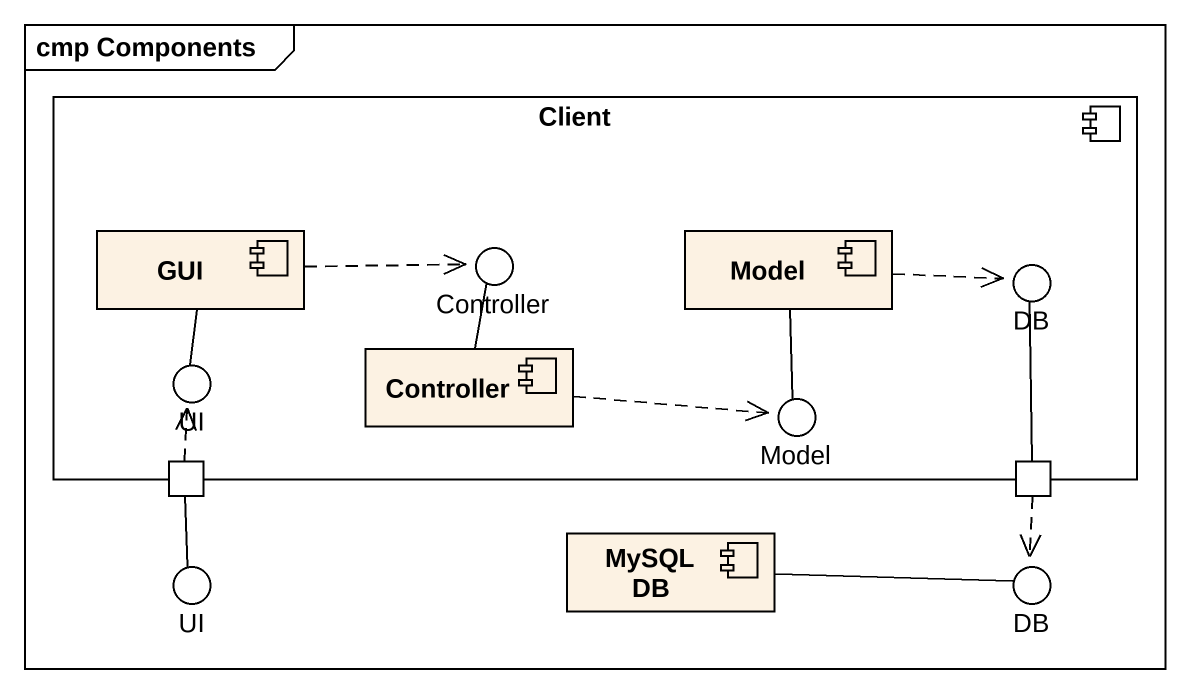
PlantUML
@startuml
mainframe cmp Components
component Client {
  component GUI
  component Model
  component "Controller" as Controller_2
  port " " as port1
  port " " as port2
}
() Controller
() DB
() UI
() "Model" as Model_2
() "UI" as UI_2
component "MySQL DB" as MySQL_DB
() "DB" as DB_2
Client -left- Controller
Client -right- DB
Client -left- UI
Client -- Model_2
GUI .right.> Controller
GUI -- UI
Model .right.> DB
Model -- Model_2
Controller_2 -up- Controller
Controller_2 .right.> Model_2
port1 .up.> UI
port1 -- UI_2
port2 -up- DB
port2 ..> DB_2
MySQL_DB -right- DB_2
@enduml
